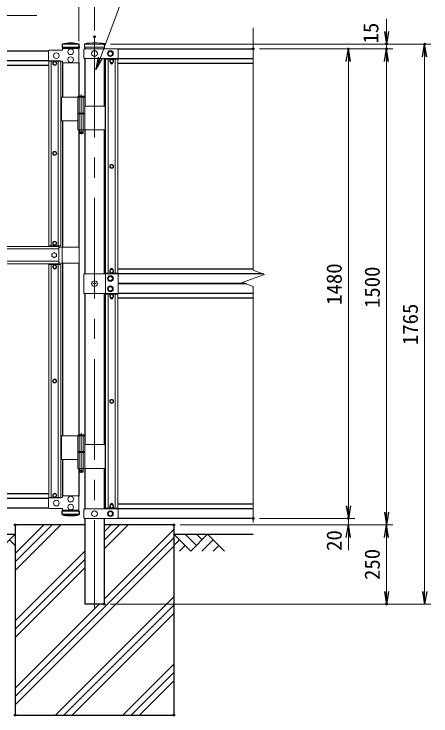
# Model space of a CAD drawing. Units: millimetres, scale not verified. Extents: x -4200 to 4200, y -2970 to 2970.
# Drawn here: x -2122 to -808, y -1227 to 986 of the extents above; entities that cross this region are included whole.
import ezdxf
from ezdxf.enums import TextEntityAlignment as Align

# ---------------------------------------------------------------- set-up
doc = ezdxf.new("R2010")
doc.units = ezdxf.units.MM
doc.header["$LTSCALE"] = 10
doc.header["$PDMODE"] = 32
doc.header["$PDSIZE"] = 5
doc.linetypes.add('DASHED', pattern=[7.5, 6, -1.5])
doc.linetypes.add('USER1', pattern=[50.8, 31.75, -6.35, 6.35, -6.35])
for name, color, linetype, lineweight in [('0-1_D-STR1', 1, 'Continuous', 25), ('0-2_D-STR3', 3, 'Continuous', 13), ('0-3_D-BMK', 2, 'USER1', 13), ('0-4_D-STR-DIM', 7, 'Continuous', 13), ('0-7_D-STR-TXT', 7, 'Continuous', 13), ('0-8_D-BGD', 7, 'Continuous', 25), ('0-9_D-DCR-HCH', 7, 'Continuous', 13), ('0-A_D-STR4', 7, 'Continuous', 25)]:
    doc.layers.add(name, color=color, linetype=linetype, lineweight=lineweight)
doc.layers.add('0-5_0', color=7, linetype='Continuous')
doc.layers.add('0-6_Defpoints', color=8, linetype='Continuous')
doc.styles.add('ＭＳ ゴシック', font='')
doc.styles.get('ＭＳ ゴシック').set_extended_font_data('MS Gothic')

# ---------------------------------------------------------------- blocks, each defined once
blk = doc.blocks.new('_Open')
at = {"layer": '0-5_0'}
blk.add_line((-10, 1.667), (0, 0), dxfattribs=at)
blk.add_lwpolyline([(-10, -1.667), (0, 0), (-10, 0)], dxfattribs=at)

msp = doc.modelspace()

# ---------------------------------------------------------------- linework, layer by layer
at = {"layer": '0-1_D-STR1'}
for p, q in [((-1916.9, 890.91), (-1970.1, 890.91)), ((-1970.1, 890.91), (-1970.1, 879.91)), ((-1916.9, 879.91), (-1916.9, 890.91)), ((-2767.82, 869.41), (-2013.39, 869.41)), ((-1916.9, 879.91), (-1970.1, 879.91)), ((-1968.9, 879.91), (-1968.9, 876.91)), ((-1918.1, 879.91), (-1918.1, 876.91)), ((-1898.6, 881.11), (-1898.6, 875.9)), ((-1838.1, 881.11), (-1838.1, 875.9)), ((-1795.7, 875.9), (-1368.35, 875.9)), ((-1898.6, 845.9), (-1898.6, 696.4)), ((-1838.1, 845.9), (-1838.1, 696.4)), ((-1833.35, 843.65), (-1833.35, 845.9)), ((-1795.35, 845.9), (-1368.35, 845.9)), ((-2768.6, 824.41), (-2012.6, 824.41)), ((-2767.82, 839.41), (-2013.39, 839.41)), ((-1974.6, 837.41), (-1974.6, 837.16)), ((-1968.9, 831.91), (-1968.9, 723.7)), ((-1918.1, 831.91), (-1918.1, 726.7)), ((-1818.23, 830.9), (-1810.48, 830.9)), ((-1795.35, 830.9), (-1368.35, 830.9)), ((-1968.9, 648.7), (-1968.9, 250.9)), ((-1918.1, 620.7), (-1918.1, 250.9)), ((-1898.6, 621.4), (-1898.6, 166.9)), ((-1838.1, 621.4), (-1838.1, 166.9)), ((-1968.9, 200.9), (-1968.9, -343.3)), ((-1918.1, 200.9), (-1918.1, -340.3)), ((-1810.48, 181.9), (-1818.23, 181.9)), ((-1368.35, 181.9), (-1795.35, 181.9)), ((-1833.35, 169.15), (-1833.35, 166.9)), ((-1336.34, 166.9), (-1794.03, 166.9)), ((-1394.87, 136.9), (-1793.35, 136.9)), ((-1389.38, 134.9), (-1793.35, 134.9)), ((-1898.6, 104.9), (-1898.6, -370.6)), ((-1838.1, 104.9), (-1838.1, -370.6)), ((-1833.35, 102.65), (-1833.35, 104.9)), ((-1818.23, 89.9), (-1810.48, 89.9)), ((-1368.35, 104.9), (-1795.35, 104.9)), ((-1368.35, 89.9), (-1795.35, 89.9)), ((-1968.9, -418.3), (-1968.9, -533.09)), ((-1918.1, -446.3), (-1918.1, -534.2)), ((-1898.6, -445.6), (-1898.6, -574.1)), ((-1838.1, -445.6), (-1838.1, -574.1)), ((-2768.6, -525.59), (-2012.6, -525.59)), ((-2767.82, -540.59), (-2013.39, -540.59)), ((-2767.82, -570.59), (-2013.39, -570.59)), ((-1833.35, -571.85), (-1833.35, -574.1)), ((-1810.48, -559.1), (-1818.23, -559.1)), ((-1368.35, -574.1), (-1795.71, -574.1)), ((-1368.35, -559.1), (-1795.35, -559.1)), ((-1916.9, -581.09), (-1970.1, -581.09)), ((-1970.1, -592.09), (-1970.1, -581.09)), ((-1916.9, -592.09), (-1970.1, -592.09)), ((-1968.9, -581.09), (-1968.9, -578.09)), ((-1918.1, -581.09), (-1918.1, -578.09)), ((-1916.9, -581.09), (-1916.9, -592.09)), ((-1898.6, -604.1), (-1898.6, -874.1)), ((-1838.1, -604.1), (-1838.1, -874.1)), ((-1368.35, -604.1), (-1795.71, -604.1)), ((-1838.1, -874.1), (-1898.6, -874.1))]:
    msp.add_line(p, q, dxfattribs=at)
for centre, start, end in [((-1943.5, 774.48), 77.13052, 102.86948), ((-1943.5, -475.67), 257.13052, 282.86948)]:
    msp.add_arc(centre, 119.43, start, end, dxfattribs=at)
at = {"layer": '0-2_D-STR3'}
for p, q in [((-1899.8, 881.11), (-1899.8, 891.99)), ((-1838.1, 890.9), (-1898.6, 890.9)), ((-1836.9, 881.11), (-1836.9, 891.99)), ((-2013.65, 869.41), (-2013.65, 839.41)), ((-1901.68, 873.9), (-1901.68, 847.9)), ((-1836.9, 881.11), (-1899.8, 881.11)), ((-1795.35, 875.9), (-1899.68, 875.9)), ((-1793.35, 873.9), (-1793.35, 847.9)), ((-1795.35, 845.9), (-1899.68, 845.9)), ((-1833.35, 843.65), (-1795.35, 843.65)), ((-1833.35, 843.65), (-1833.35, 169.15)), ((-1825.35, 843.65), (-1825.35, 169.15)), ((-1803.35, 843.65), (-1803.35, 169.15)), ((-1795.35, 843.65), (-1795.35, 169.15)), ((-2012.6, 838.16), (-1974.6, 838.16)), ((-2012.6, 838.16), (-2012.6, 255.15)), ((-2004.6, 838.16), (-2004.6, 255.15)), ((-1982.6, 838.16), (-1982.6, 255.15)), ((-1974.6, 838.16), (-1974.6, 255.15)), ((-1818.35, 832.6), (-1818.35, 831.9)), ((-1810.35, 831.9), (-1810.35, 832.6)), ((-1972.05, 723.7), (-1972.05, 648.7)), ((-1972.05, 723.7), (-1899.28, 723.7)), ((-1920.88, 723.7), (-1920.88, 673.7)), ((-1900.08, 725.7), (-1920.08, 725.7)), ((-1919.08, 726.7), (-1901.08, 726.7)), ((-1900.08, 725.7), (-1901.08, 726.7)), ((-1900.08, 725.7), (-1900.08, 723.7)), ((-1899.28, 723.7), (-1899.28, 673.7)), ((-1899.28, 695.7), (-1835.05, 695.7)), ((-1835.05, 695.7), (-1835.05, 620.7)), ((-1920.88, 673.7), (-1899.28, 673.7)), ((-1920.88, 670.7), (-1899.28, 670.7)), ((-1920.88, 670.7), (-1920.88, 620.7)), ((-1920.58, 673.7), (-1920.58, 670.7)), ((-1920.58, 670.7), (-1899.58, 670.7)), ((-1899.58, 673.7), (-1899.58, 670.7)), ((-1899.28, 670.7), (-1899.28, 620.7)), ((-1972.05, 648.7), (-1921.11, 648.7)), ((-1920.88, 620.7), (-1835.05, 620.7)), ((-1916.08, 620.7), (-1916.08, 609.7)), ((-1915.08, 608.7), (-1916.08, 609.7)), ((-1915.08, 608.7), (-1905.08, 608.7)), ((-1905.08, 608.7), (-1904.08, 609.7)), ((-2800.6, 253.4), (-1980.6, 253.4)), ((-2800.6, 245.4), (-1980.6, 245.4)), ((-2012.6, 255.15), (-1974.6, 255.15)), ((-1980.6, 198.4), (-1980.6, 253.4)), ((-1916.5, 250.9), (-1980.6, 250.9)), ((-1970.5, 250.9), (-1970.5, 200.9)), ((-1916.5, 250.9), (-1916.5, 200.9)), ((-2800.6, 206.4), (-1980.6, 206.4)), ((-1916.5, 200.9), (-1980.6, 200.9)), ((-2800.6, 198.4), (-1980.6, 198.4)), ((-2012.6, -539.35), (-2012.6, 196.65)), ((-1974.6, 196.65), (-2012.6, 196.65)), ((-2004.6, -539.35), (-2004.6, 196.65)), ((-1982.6, -539.35), (-1982.6, 196.65)), ((-1974.6, -539.35), (-1974.6, 196.65)), ((-1818.35, 180.2), (-1818.35, 180.9)), ((-1810.35, 180.9), (-1810.35, 180.2)), ((-1902.3, 166.9), (-1795.35, 166.9)), ((-1902.3, 104.9), (-1902.3, 166.9)), ((-1833.35, 169.15), (-1795.35, 169.15)), ((-1833.35, 104.9), (-1833.35, 166.9)), ((-1793.35, 164.9), (-1793.35, 106.9)), ((-1902.3, 104.9), (-1795.35, 104.9)), ((-1833.35, 102.65), (-1795.35, 102.65)), ((-1833.35, 102.65), (-1833.35, -571.85)), ((-1825.35, 102.65), (-1825.35, -571.85)), ((-1818.35, 91.6), (-1818.35, 90.9)), ((-1810.35, 90.9), (-1810.35, 91.6)), ((-1803.35, 102.65), (-1803.35, -571.85)), ((-1795.35, 102.65), (-1795.35, -571.85)), ((-1972.05, -343.3), (-1972.05, -418.3)), ((-1972.05, -343.3), (-1899.14, -343.3)), ((-1920.74, -343.3), (-1920.74, -393.3)), ((-1899.94, -341.3), (-1919.94, -341.3)), ((-1918.94, -340.3), (-1900.94, -340.3)), ((-1899.94, -341.3), (-1900.94, -340.3)), ((-1899.94, -341.3), (-1899.94, -343.3)), ((-1899.14, -343.3), (-1899.14, -393.3)), ((-1899.14, -371.3), (-1834.8, -371.3)), ((-1834.8, -371.3), (-1834.8, -446.3)), ((-1920.74, -393.3), (-1899.14, -393.3)), ((-1920.74, -396.3), (-1899.14, -396.3)), ((-1920.74, -396.3), (-1920.74, -446.3)), ((-1920.44, -393.3), (-1920.44, -396.3)), ((-1920.44, -396.3), (-1899.44, -396.3)), ((-1899.44, -393.3), (-1899.44, -396.3)), ((-1899.14, -396.3), (-1899.14, -446.3)), ((-1972.05, -418.3), (-1920.86, -418.3)), ((-1920.74, -446.3), (-1834.8, -446.3)), ((-1915.94, -446.3), (-1915.94, -457.3)), ((-1914.94, -458.3), (-1915.94, -457.3)), ((-1914.94, -458.3), (-1904.94, -458.3)), ((-1904.94, -458.3), (-1903.94, -457.3)), ((-2013.65, -570.59), (-2013.65, -540.59)), ((-2012.6, -539.35), (-1974.6, -539.35)), ((-1795.35, -574.1), (-1899.68, -574.1)), ((-1833.35, -571.85), (-1795.35, -571.85)), ((-1818.35, -560.8), (-1818.35, -560.1)), ((-1810.35, -560.1), (-1810.35, -560.8)), ((-1901.68, -576.1), (-1901.68, -602.1)), ((-1793.35, -576.1), (-1793.35, -602.1)), ((-1795.35, -604.1), (-1899.68, -604.1))]:
    msp.add_line(p, q, dxfattribs=at)
at = {"layer": '0-2_D-STR3', "linetype": 'DASHED'}
for p, q in [((-1916.38, 723.7), (-1916.38, 673.7)), ((-1903.78, 723.7), (-1903.78, 673.7)), ((-1916.38, 670.7), (-1916.38, 620.7)), ((-1903.78, 670.7), (-1903.78, 620.7)), ((-1916.24, -343.3), (-1916.24, -393.3)), ((-1903.64, -343.3), (-1903.64, -393.3)), ((-1916.24, -396.3), (-1916.24, -446.3)), ((-1903.64, -396.3), (-1903.64, -446.3))]:
    msp.add_line(p, q, dxfattribs=at)
at = {"layer": '0-2_D-STR3'}
for points in [[(-1968.9, 831.91), (-1918.1, 831.91), (-1918.1, 876.91), (-1968.9, 876.91), (-1968.9, 871.41), (-2011.65, 871.41)], [(-1968.9, 831.91), (-1968.9, 837.41), (-2011.65, 837.41)], [(-1919.08, 726.7), (-1920.08, 725.7), (-1920.08, 723.7)], [(-1904.08, 620.7), (-1904.08, 609.7), (-1916.08, 609.7)], [(-1999.38, 188.9), (-1996.49, 183.9), (-1990.72, 183.9), (-1987.83, 188.9)], [(-1987.83, 188.9), (-1990.72, 193.9), (-1996.49, 193.9)], [(-1996.49, -166.1), (-1999.38, -171.1), (-1996.49, -176.1), (-1990.72, -176.1), (-1987.83, -171.1)], [(-1987.83, -171.35), (-1990.72, -166.35), (-1996.49, -166.35)], [(-1918.94, -340.3), (-1919.94, -341.3), (-1919.94, -343.3)], [(-1903.94, -446.3), (-1903.94, -457.3), (-1915.94, -457.3)], [(-1999.38, -531.6), (-1996.49, -526.6), (-1990.72, -526.6), (-1987.83, -531.6)], [(-1968.9, -533.09), (-1918.1, -533.09), (-1918.1, -578.09), (-1968.9, -578.09), (-1968.9, -572.59), (-2011.65, -572.59)], [(-1968.9, -533.09), (-1968.9, -538.59), (-2011.65, -538.59)], [(-1987.83, -531.6), (-1990.72, -536.6), (-1996.49, -536.6)]]:
    msp.add_lwpolyline(points, dxfattribs=at)
for points in [[(-1810.85, 860.9), (-1814.6, 867.4), (-1822.11, 867.4), (-1825.85, 860.9), (-1822.11, 854.4), (-1814.6, 854.4)], [(-1820.13, 837.4), (-1817.24, 842.4), (-1811.47, 842.4), (-1808.58, 837.4), (-1811.47, 832.4), (-1817.24, 832.4)], [(-1987.83, 830.41), (-1990.72, 835.41), (-1996.49, 835.41), (-1999.38, 830.41), (-1996.49, 825.41), (-1990.72, 825.41)], [(-1987.83, 830.41), (-1990.72, 835.41), (-1996.49, 835.41), (-1999.38, 830.41), (-1996.49, 825.41), (-1990.72, 825.41)], [(-1987.83, 546.65), (-1990.72, 551.65), (-1996.49, 551.65), (-1999.38, 546.65), (-1996.49, 541.65), (-1990.72, 541.65)], [(-1987.83, 546.65), (-1990.72, 551.65), (-1996.49, 551.65), (-1999.38, 546.65), (-1996.49, 541.65), (-1990.72, 541.65)], [(-1820.13, 505.9), (-1817.24, 510.9), (-1811.47, 510.9), (-1808.58, 505.9), (-1811.47, 500.9), (-1817.24, 500.9)], [(-1987.83, 262.9), (-1990.72, 257.9), (-1996.49, 257.9), (-1999.38, 262.9), (-1996.49, 267.9), (-1990.72, 267.9)], [(-1987.83, 262.9), (-1990.72, 257.9), (-1996.49, 257.9), (-1999.38, 262.9), (-1996.49, 267.9), (-1990.72, 267.9)], [(-1995.6, 234), (-2002.62, 229.95), (-2002.62, 221.85), (-1995.6, 217.8), (-1988.59, 221.85), (-1988.59, 229.95)], [(-1987.83, 188.9), (-1990.72, 193.9), (-1996.49, 193.9), (-1999.38, 188.9), (-1996.49, 183.9), (-1990.72, 183.9)], [(-1820.13, 175.4), (-1817.24, 180.4), (-1811.47, 180.4), (-1808.58, 175.4), (-1811.47, 170.4), (-1817.24, 170.4)], [(-1810.85, 151.9), (-1814.6, 158.4), (-1822.11, 158.4), (-1825.85, 151.9), (-1822.11, 145.4), (-1814.6, 145.4)], [(-1810.85, 119.9), (-1814.6, 126.4), (-1822.11, 126.4), (-1825.85, 119.9), (-1822.11, 113.4), (-1814.6, 113.4)], [(-1820.13, 96.4), (-1817.24, 101.4), (-1811.47, 101.4), (-1808.58, 96.4), (-1811.47, 91.4), (-1817.24, 91.4)], [(-1820.13, -235.1), (-1817.24, -230.1), (-1811.47, -230.1), (-1808.58, -235.1), (-1811.47, -240.1), (-1817.24, -240.1)], [(-1987.83, -531.6), (-1990.72, -536.6), (-1996.49, -536.6), (-1999.38, -531.6), (-1996.49, -526.6), (-1990.72, -526.6)], [(-1820.13, -565.6), (-1817.24, -560.6), (-1811.47, -560.6), (-1808.58, -565.6), (-1811.47, -570.6), (-1817.24, -570.6)], [(-1810.85, -589.1), (-1814.6, -582.6), (-1822.11, -582.6), (-1825.85, -589.1), (-1822.11, -595.6), (-1814.6, -595.6)]]:
    msp.add_lwpolyline(points, close=True, dxfattribs=at)
for centre, radius in [((-1988.65, 854.41), 9), ((-1943.5, 866.91), 9), ((-1868.35, 860.9), 9), ((-1818.35, 860.9), 9), ((-1818.35, 860.9), 6.5), ((-1943.5, 841.91), 9), ((-1814.35, 837.4), 6.25), ((-1814.35, 837.4), 5), ((-1993.6, 830.41), 6.25), ((-1993.6, 830.41), 6.25), ((-1993.6, 830.41), 5), ((-1993.6, 830.41), 5), ((-1910.08, 613.7), 2.5), ((-1993.6, 546.65), 6.25), ((-1993.6, 546.65), 6.25), ((-1993.6, 546.65), 5), ((-1993.6, 546.65), 5), ((-1814.35, 505.9), 6.25), ((-1814.35, 505.9), 5), ((-1993.6, 262.9), 6.25), ((-1993.6, 262.9), 6.25), ((-1993.6, 262.9), 5), ((-1993.6, 262.9), 5), ((-1995.6, 225.9), 7.03), ((-1993.6, 188.9), 6.25), ((-1993.6, 188.9), 6.25), ((-1993.6, 188.9), 5), ((-1993.6, 188.9), 5), ((-1814.35, 175.4), 6.25), ((-1814.35, 175.4), 5), ((-1818.35, 151.9), 9), ((-1818.35, 151.9), 6.5), ((-1868.35, 135.9), 9), ((-1818.35, 119.9), 9), ((-1818.35, 119.9), 6.5), ((-1814.35, 96.4), 6.25), ((-1814.35, 96.4), 5), ((-1993.6, -171.35), 6.25), ((-1993.6, -171.35), 5), ((-1814.35, -235.1), 6.25), ((-1814.35, -235.1), 5), ((-1909.94, -453.3), 2.5), ((-1993.6, -531.6), 6.25), ((-1993.6, -531.6), 6.25), ((-1993.6, -531.6), 5), ((-1993.6, -531.6), 5), ((-1988.65, -555.59), 9), ((-1943.5, -543.09), 9), ((-1943.5, -568.09), 9), ((-1814.35, -565.6), 6.25), ((-1814.35, -565.6), 5), ((-1868.35, -589.1), 9), ((-1818.35, -589.1), 9), ((-1818.35, -589.1), 6.5)]:
    msp.add_circle(centre, radius, dxfattribs=at)
for centre, radius, start, end in [((-1868.35, 735.11), 160, 78.66399, 101.33601), ((-2011.65, 869.41), 2, 90, 180), ((-1899.68, 873.9), 2, 90, 180), ((-1795.35, 873.9), 2, 0, 90), ((-1899.68, 847.9), 2, 180, 270), ((-1795.35, 847.9), 2, 270, 0), ((-2011.65, 839.41), 2, 180, 270), ((-1814.35, 831.9), 4, 180, 0), ((-1814.35, 180.9), 4, 0, 180), ((-1795.35, 164.9), 2, 0, 90), ((-1814.35, 90.9), 4, 180, 0), ((-1795.35, 106.9), 2, 270, 0), ((-2011.65, -540.59), 2, 90, 180), ((-2011.65, -570.59), 2, 180, 270), ((-1899.68, -576.1), 2, 90, 180), ((-1814.35, -560.1), 4, 0, 180), ((-1795.35, -576.1), 2, 0, 90), ((-1899.68, -602.1), 2, 180, 270), ((-1795.35, -602.1), 2, 270, 0)]:
    msp.add_arc(centre, radius, start, end, dxfattribs=at)
at = {"layer": '0-3_D-BMK'}
for p, q in [((-1868.35, 914.14), (-1868.35, -884.68)), ((-1910.08, 731.62), (-1910.08, 606.73)), ((-1913.71, 613.7), (-1906.46, 613.7)), ((-1874, 135.9), (-1862.7, 135.9)), ((-1868.35, 130.93), (-1868.35, 140.87)), ((-1909.94, -335.39), (-1909.94, -460.27))]:
    msp.add_line(p, q, dxfattribs=at)
at = {"layer": '0-4_D-STR-DIM'}
for p, q in [((-1868.35, 934.14), (-1868.35, 1268.9)), ((-1918.1, 900.61), (-1918.1, 1135.14)), ((-948.35, 930.9), (-948.35, 970.9)), ((-1368.35, 178.05), (-1368.35, 941.9)), ((-1818.1, 890.9), (-808.35, 890.9)), ((-1818.1, 890.9), (-928.35, 890.9)), ((-948.35, 875.9), (-948.35, 890.9)), ((-1348.35, 875.9), (-1048.35, 875.9)), ((-1348.35, 875.9), (-928.35, 875.9)), ((-1348.35, 875.9), (-928.35, 875.9)), ((-828.35, -834.1), (-828.35, 850.9)), ((-1068.35, -564.1), (-1068.35, 835.9)), ((-948.35, -584.1), (-948.35, 835.9)), ((-948.35, 835.9), (-948.35, 795.9)), ((-1333.12, 165.22), (-1368.35, 178.05)), ((-1403.59, 139.57), (-1333.12, 165.22)), ((-1368.35, 126.75), (-1403.59, 139.57)), ((-1368.35, -617.1), (-1368.35, 126.75)), ((-1068.35, -564.1), (-1068.35, -524.1)), ((-1348.35, -604.1), (-1048.35, -604.1)), ((-1348.35, -604.1), (-1048.35, -604.1)), ((-1068.35, -624.1), (-1068.35, -604.1)), ((-1598.35, -624.1), (-1048.35, -624.1)), ((-1598.35, -624.1), (-928.35, -624.1)), ((-1598.35, -624.1), (-928.35, -624.1)), ((-1068.35, -664.1), (-1068.35, -704.1)), ((-948.35, -664.1), (-948.35, -834.1)), ((-1818.1, -874.1), (-808.35, -874.1)), ((-1818.1, -874.1), (-928.35, -874.1))]:
    msp.add_line(p, q, dxfattribs=at)
at = {"layer": '0-6_Defpoints'}
for p in [(-1868.35, 914.14), (-1838.1, 890.9), (-1838.1, 890.9), (-948.35, 890.9), (-828.35, 890.9), (-1918.1, 880.61), (-1368.35, 875.9), (-1068.35, 875.9), (-948.35, 875.9), (-1368.35, -604.1), (-1068.35, -604.1), (-2118.35, -624.1), (-1618.35, -624.1), (-1838.1, -874.1), (-948.35, -874.1), (-2118.35, -1224.1), (-2118.35, -1224.1), (-1618.35, -1224.1)]:
    msp.add_point(p, dxfattribs=at)
at = {"layer": '0-7_D-STR-TXT'}
for points in [[(-1238.83, 1052.59), (-1773.51, 1052.59), (-1863.51, 812.32)], [(-2049.91, 981.12), (-2584.59, 981.12), (-2625.74, 871.28)]]:
    msp.add_lwpolyline(points, dxfattribs=at)
at = {"layer": '0-8_D-BGD'}
for p, q in [((-2653.35, -654.1), (-2118.35, -654.1)), ((-1618.35, -654.1), (-1368.35, -654.1))]:
    msp.add_line(p, q, dxfattribs=at)
at = {"layer": '0-9_D-DCR-HCH'}
for p, q in [((-2118.35, -767.7), (-1974.76, -624.1)), ((-2118.35, -741.18), (-2001.27, -624.1)), ((-2118.35, -714.67), (-2027.79, -624.1)), ((-1838.1, -699.58), (-1762.63, -624.1)), ((-1838.1, -673.06), (-1789.14, -624.1)), ((-1838.1, -646.55), (-1815.66, -624.1)), ((-1838.1, -858.68), (-1618.35, -638.93)), ((-2171.57, -707.31), (-2118.35, -654.1)), ((-1565.14, -707.31), (-1618.35, -654.1)), ((-1547.4, -689.58), (-1582.88, -654.1)), ((-1511.93, -654.1), (-1565.14, -707.31)), ((-1529.57, -671.93), (-1547.4, -654.1)), ((-1511.93, -654.1), (-1458.72, -707.31)), ((-2136.09, -671.84), (-2118.35, -689.5)), ((-2118.35, -1165.45), (-1618.35, -665.45)), ((-1600.62, -671.84), (-1618.35, -689.5)), ((-1494.19, -671.84), (-1529.83, -707.31)), ((-2118.35, -1191.96), (-1618.35, -691.96)), ((-2118.35, -926.8), (-1898.6, -707.05)), ((-1582.88, -689.58), (-1600.7, -707.31)), ((-1476.46, -689.58), (-1494.27, -707.31)), ((-2118.35, -953.31), (-1898.6, -733.56)), ((-2118.35, -979.83), (-1898.6, -760.08)), ((-1991.39, -1224.1), (-1618.35, -851.06)), ((-2118.35, -1138.93), (-1853.53, -874.1)), ((-1964.88, -1224.1), (-1618.35, -877.58)), ((-1938.36, -1224.1), (-1618.35, -904.09)), ((-1779.26, -1224.1), (-1618.35, -1063.19)), ((-1752.75, -1224.1), (-1618.35, -1089.71)), ((-1726.23, -1224.1), (-1618.35, -1116.23))]:
    msp.add_line(p, q, dxfattribs=at)
at = {"layer": '0-A_D-STR4'}
for p, q in [((-2118.35, -624.1), (-2118.35, -1224.1)), ((-1898.6, -624.1), (-2118.35, -624.1)), ((-1618.35, -624.1), (-1838.1, -624.1)), ((-1618.35, -624.1), (-1618.35, -1224.1)), ((-2118.35, -1224.1), (-1618.35, -1224.1))]:
    msp.add_line(p, q, dxfattribs=at)

# ---------------------------------------------------------------- block references
at = {"layer": '0-4_D-STR-DIM', "xscale": 4, "yscale": 4}
for p, rotation in [((-948.35, 890.9), 270), ((-828.35, 890.9), 90), ((-1068.35, 875.9), 90), ((-948.35, 875.9), 90), ((-948.35, 875.9), 90), ((-1068.35, -604.1), 270), ((-1068.35, -604.1), 270), ((-948.35, -624.1), 270), ((-1068.35, -624.1), 90), ((-948.35, -624.1), 90), ((-948.35, -874.1), 270), ((-828.35, -874.1), 270)]:
    msp.add_blockref('_Open', p, dxfattribs=dict(at, rotation=rotation))
at = {"layer": '0-7_D-STR-TXT', "xscale": 4, "yscale": 4, "rotation": 249.46512}
msp.add_blockref('_Open', (-1864.21, 810.45), dxfattribs=at)

# ---------------------------------------------------------------- texts
at = {"layer": '0-4_D-STR-DIM', "style": 'ＭＳ ゴシック'}
for s, p in [('15', (-959.51, 892.96)), ('1480', (-1075.1, 69)), ('1500', (-955.1, 59)), ('1765', (-835.1, -57.85)), ('20', (-1075.1, -706.42)), ('250', (-955.1, -798.1))]:
    msp.add_text(s, height=48.09, rotation=90, dxfattribs=at).set_placement(p, align=Align.BOTTOM_LEFT)

doc.saveas('drawing.dxf')
